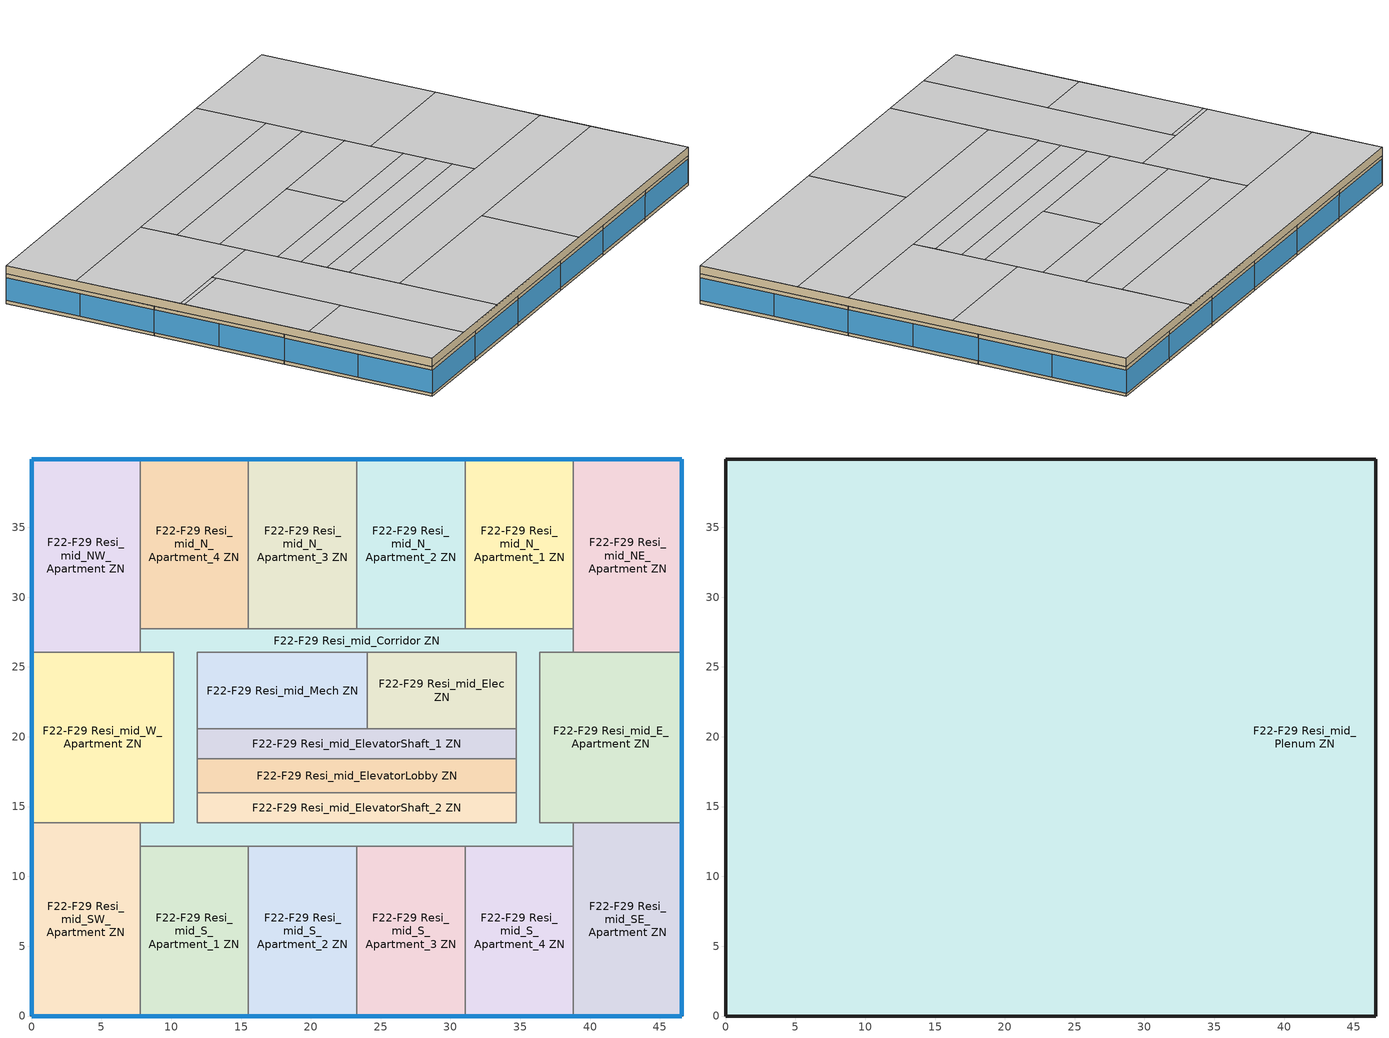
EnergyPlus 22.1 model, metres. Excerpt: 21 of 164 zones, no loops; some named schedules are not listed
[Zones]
F22-F29 Resi_mid_Corridor ZN
 floor adiabatic (Adiabatic floor construction): 38.81,13.85 38.81,12.18 11.86,12.18 11.86,13.85 z88.62; 36.39,26.05 36.39,19.95 34.72,19.95 34.72,26.05 z88.62; 11.86,19.95 11.86,13.85 10.18,13.85 10.18,19.95 z88.62; 11.86,26.05 11.86,19.95 10.18,19.95 10.18,26.05 z88.62; 38.81,27.72 38.81,26.05 7.76,26.05 7.76,27.72 z88.62; 36.39,19.95 36.39,13.85 34.72,13.85 34.72,19.95 z88.62; 11.86,13.85 11.86,12.18 7.76,12.18 7.76,13.85 z88.62
 wall to F22-F29 Resi_mid_W_Apartment ZN (Typical Interior Wall): 7.76,26.05 10.18,26.05 10.18,13.85 7.76,13.85 z88.62:91.36
 wall to F22-F29 Resi_mid_SW_Apartment ZN (Typical Interior Wall): 7.76,13.85 7.76,12.18 z88.62:91.36
 wall to F22-F29 Resi_mid_S_Apartment_1 ZN (Typical Interior Wall): 7.76,12.18 15.52,12.18 z88.62:91.36
 wall to F22-F29 Resi_mid_S_Apartment_2 ZN (Typical Interior Wall): 15.52,12.18 23.29,12.18 z88.62:91.36
 wall to F22-F29 Resi_mid_S_Apartment_3 ZN (Typical Interior Wall): 23.29,12.18 31.05,12.18 z88.62:91.36
 wall to F22-F29 Resi_mid_S_Apartment_4 ZN (Typical Interior Wall): 31.05,12.18 38.81,12.18 z88.62:91.36
 wall to F22-F29 Resi_mid_SE_Apartment ZN (Typical Interior Wall): 38.81,12.18 38.81,13.85 z88.62:91.36
 wall to F22-F29 Resi_mid_E_Apartment ZN (Typical Interior Wall): 38.81,13.85 36.39,13.85 36.39,26.05 38.81,26.05 z88.62:91.36
 wall to F22-F29 Resi_mid_ElevatorShaft_1 ZN (Typical Interior Wall): 34.72,20.56 34.72,18.43 / 11.86,18.43 11.86,20.56 z88.62:91.36
 wall to F22-F29 Resi_mid_ElevatorLobby ZN (Typical Interior Wall): 34.72,18.43 34.72,15.99 / 11.86,15.99 11.86,18.43 z88.62:91.36
 wall to F22-F29 Resi_mid_ElevatorShaft_2 ZN (Typical Interior Wall): 34.72,15.99 34.72,13.85 11.86,13.85 11.86,15.99 z88.62:91.36
 wall to F22-F29 Resi_mid_Mech ZN (Typical Interior Wall): 11.86,20.56 11.86,26.05 24.05,26.05 z88.62:91.36
 wall to F22-F29 Resi_mid_Elec ZN (Typical Interior Wall): 24.05,26.05 34.72,26.05 34.72,20.56 z88.62:91.36
 wall to F22-F29 Resi_mid_NE_Apartment ZN (Typical Interior Wall): 38.81,26.05 38.81,27.72 z88.62:91.36
 wall to F22-F29 Resi_mid_N_Apartment_1 ZN (Typical Interior Wall): 38.81,27.72 31.05,27.72 z88.62:91.36
 wall to F22-F29 Resi_mid_N_Apartment_2 ZN (Typical Interior Wall): 31.05,27.72 23.29,27.72 z88.62:91.36
 wall to F22-F29 Resi_mid_N_Apartment_3 ZN (Typical Interior Wall): 23.29,27.72 15.52,27.72 z88.62:91.36
 wall to F22-F29 Resi_mid_N_Apartment_4 ZN (Typical Interior Wall): 15.52,27.72 7.76,27.72 z88.62:91.36
 wall to F22-F29 Resi_mid_NW_Apartment ZN (Typical Interior Wall): 7.76,27.72 7.76,26.05 z88.62:91.36
F22-F29 Resi_mid_Elec ZN
 floor adiabatic (Adiabatic floor construction): 34.72,26.05 34.72,20.56 24.05,20.56 24.05,26.05 z88.62
 wall to F22-F29 Resi_mid_Mech ZN (Typical Interior Wall): 24.05,26.05 24.05,20.56 z88.62:91.36
 wall to F22-F29 Resi_mid_ElevatorShaft_1 ZN (Typical Interior Wall): 24.05,20.56 34.72,20.56 z88.62:91.36
F22-F29 Resi_mid_ElevatorLobby ZN
 floor adiabatic (Adiabatic floor construction): 34.72,18.43 34.72,15.99 11.86,15.99 11.86,18.43 z88.62
 wall to F22-F29 Resi_mid_ElevatorShaft_1 ZN (Typical Interior Wall): 34.72,18.43 11.86,18.43 z88.62:91.36
 wall to F22-F29 Resi_mid_ElevatorShaft_2 ZN (Typical Interior Wall): 11.86,15.99 34.72,15.99 z88.62:91.36
F22-F29 Resi_mid_ElevatorShaft_1 ZN
 floor adiabatic (Adiabatic floor construction): 34.72,20.56 34.72,18.43 11.86,18.43 11.86,20.56 z88.62
 wall to F22-F29 Resi_mid_Mech ZN (Typical Interior Wall): 24.05,20.56 11.86,20.56 z88.62:91.36
F22-F29 Resi_mid_ElevatorShaft_2 ZN
 floor adiabatic (Adiabatic floor construction): 34.72,15.99 34.72,13.85 11.86,13.85 11.86,15.99 z88.62
F22-F29 Resi_mid_E_Apartment ZN
 floor adiabatic (Adiabatic floor construction): 46.57,26.05 46.57,13.85 36.39,13.85 36.39,26.05 z88.62
 wall outside (Typical Insulated Steel Framed Exterior Wall R-20.41): 46.57,13.85 46.57,26.05 z88.62:91.36
 wall to F22-F29 Resi_mid_NE_Apartment ZN (Typical Interior Wall): 46.57,26.05 38.81,26.05 z88.62:91.36
 wall to F22-F29 Resi_mid_SE_Apartment ZN (Typical Interior Wall): 38.81,13.85 46.57,13.85 z88.62:91.36
 window (Resi_mid_E_Apartment_Wall_2_0_0_0_0_1_Win 1 Wind Cons U-0.34 SHGC 0.33): 46.57,19.95 46.57,26.03 z88.92:91.03
 window (Resi_mid_E_Apartment_Wall_2_0_0_1_0_0_Win 1 Wind Cons U-0.34 SHGC 0.33): 46.57,13.87 46.57,19.95 z88.92:91.03
F22-F29 Resi_mid_Mech ZN
 floor adiabatic (Adiabatic floor construction): 24.05,26.05 24.05,20.56 11.86,20.56 11.86,26.05 z88.62
F22-F29 Resi_mid_NE_Apartment ZN
 floor adiabatic (Adiabatic floor construction): 46.57,39.9 46.57,26.05 38.81,26.05 38.81,39.9 z88.62
 wall outside (Typical Insulated Steel Framed Exterior Wall R-20.41): 46.57,26.05 46.57,39.9 38.81,39.9 z88.62:91.36
 wall to F22-F29 Resi_mid_N_Apartment_1 ZN (Typical Interior Wall): 38.81,39.9 38.81,27.72 z88.62:91.36
 window (Resi_mid_NE_Apartment_Wall_2_0_0_0_0_1_Win 1 Wind Cons U-0.34 SHGC 0.33): 46.57,32.97 46.57,39.88 z88.92:91.03
 window (Resi_mid_NE_Apartment_Wall_2_0_0_1_0_0_Win 1 Wind Cons U-0.34 SHGC 0.33): 46.57,26.06 46.57,32.97 z88.92:91.03
 window (U 0.34 SHGC 0.38 Simple Glazing): 46.56,39.9 38.83,39.9 z88.92:91.03
F22-F29 Resi_mid_NW_Apartment ZN
 floor adiabatic (Adiabatic floor construction): 7.76,39.9 7.76,26.05 0,26.05 0,39.9 z88.62
 wall outside (Typical Insulated Steel Framed Exterior Wall R-20.41): 7.76,39.9 0,39.9 0,26.05 z88.62:91.36
 wall to F22-F29 Resi_mid_N_Apartment_4 ZN (Typical Interior Wall): 7.76,27.72 7.76,39.9 z88.62:91.36
 wall to F22-F29 Resi_mid_W_Apartment ZN (Typical Interior Wall): 0,26.05 7.76,26.05 z88.62:91.36
 window (U 0.34 SHGC 0.38 Simple Glazing): 7.75,39.9 0.01,39.9 z88.92:91.03
 window (Resi_mid_NW_Apartment_Wall_4_0_0_0_0_1_Win 1 Wind Cons U-0.34 SHGC 0.33): 0,32.97 0,26.06 z88.92:91.03
 window (Resi_mid_NW_Apartment_Wall_4_0_0_1_0_0_Win 1 Wind Cons U-0.34 SHGC 0.33): 0,39.88 0,32.97 z88.92:91.03
F22-F29 Resi_mid_N_Apartment_1 ZN
 floor adiabatic (Adiabatic floor construction): 38.81,39.9 38.81,27.72 31.05,27.72 31.05,39.9 z88.62
 wall outside (Typical Insulated Steel Framed Exterior Wall R-20.41): 38.81,39.9 31.05,39.9 z88.62:91.36
 wall to F22-F29 Resi_mid_N_Apartment_2 ZN (Typical Interior Wall): 31.05,39.9 31.05,27.72 z88.62:91.36
 window (U 0.34 SHGC 0.38 Simple Glazing): 38.8,39.9 31.06,39.9 z88.92:91.03
F22-F29 Resi_mid_N_Apartment_2 ZN
 floor adiabatic (Adiabatic floor construction): 31.05,39.9 31.05,27.72 23.29,27.72 23.29,39.9 z88.62
 wall outside (Typical Insulated Steel Framed Exterior Wall R-20.41): 31.05,39.9 23.29,39.9 z88.62:91.36
 wall to F22-F29 Resi_mid_N_Apartment_3 ZN (Typical Interior Wall): 23.29,39.9 23.29,27.72 z88.62:91.36
 window (U 0.34 SHGC 0.38 Simple Glazing): 31.03,39.9 23.3,39.9 z88.92:91.03
F22-F29 Resi_mid_N_Apartment_3 ZN
 floor adiabatic (Adiabatic floor construction): 23.29,39.9 23.29,27.72 15.52,27.72 15.52,39.9 z88.62
 wall outside (Typical Insulated Steel Framed Exterior Wall R-20.41): 23.29,39.9 15.52,39.9 z88.62:91.36
 wall to F22-F29 Resi_mid_N_Apartment_4 ZN (Typical Interior Wall): 15.52,39.9 15.52,27.72 z88.62:91.36
 window (U 0.34 SHGC 0.38 Simple Glazing): 23.27,39.9 15.54,39.9 z88.92:91.03
F22-F29 Resi_mid_N_Apartment_4 ZN
 floor adiabatic (Adiabatic floor construction): 15.52,39.9 15.52,27.72 7.76,27.72 7.76,39.9 z88.62
 wall outside (Typical Insulated Steel Framed Exterior Wall R-20.41): 15.52,39.9 7.76,39.9 z88.62:91.36
 window (U 0.34 SHGC 0.38 Simple Glazing): 15.51,39.9 7.78,39.9 z88.92:91.03
F22-F29 Resi_mid_SE_Apartment ZN
 floor adiabatic (Adiabatic floor construction): 46.57,13.85 46.57,0 38.81,0 38.81,13.85 z88.62
 wall outside (Typical Insulated Steel Framed Exterior Wall R-20.41): 38.81,0 46.57,0 46.57,13.85 z88.62:91.36
 wall to F22-F29 Resi_mid_S_Apartment_4 ZN (Typical Interior Wall): 38.81,12.18 38.81,0 z88.62:91.36
 window (Resi_mid_SE_Apartment_Wall_2_0_0_0_0_1_Win 1 Wind Cons U-0.34 SHGC 0.33): 46.57,6.93 46.57,13.84 z88.92:91.03
 window (Resi_mid_SE_Apartment_Wall_2_0_0_1_0_0_Win 1 Wind Cons U-0.34 SHGC 0.33): 46.57,0.02 46.57,6.92 z88.92:91.03
 window (U 0.34 SHGC 0.38 Simple Glazing): 38.83,0 46.56,0 z88.92:91.03
F22-F29 Resi_mid_SW_Apartment ZN
 floor adiabatic (Adiabatic floor construction): 7.76,13.85 7.76,0 0,0 0,13.85 z88.62
 wall outside (Typical Insulated Steel Framed Exterior Wall R-20.41): 0,13.85 0,0 7.76,0 z88.62:91.36
 wall to F22-F29 Resi_mid_S_Apartment_1 ZN (Typical Interior Wall): 7.76,0 7.76,12.18 z88.62:91.36
 wall to F22-F29 Resi_mid_W_Apartment ZN (Typical Interior Wall): 7.76,13.85 0,13.85 z88.62:91.36
 window (Resi_mid_SW_Apartment_Wall_5_0_0_0_0_1_Win 1 Wind Cons U-0.34 SHGC 0.33): 0,6.92 0,0.02 z88.92:91.03
 window (Resi_mid_SW_Apartment_Wall_5_0_0_1_0_0_Win 1 Wind Cons U-0.34 SHGC 0.33): 0,13.84 0,6.93 z88.92:91.03
 window (U 0.34 SHGC 0.38 Simple Glazing): 0.01,0 7.75,0 z88.92:91.03
F22-F29 Resi_mid_S_Apartment_1 ZN
 floor adiabatic (Adiabatic floor construction): 15.52,12.18 15.52,0 7.76,0 7.76,12.18 z88.62
 wall outside (Typical Insulated Steel Framed Exterior Wall R-20.41): 7.76,0 15.52,0 z88.62:91.36
 wall to F22-F29 Resi_mid_S_Apartment_2 ZN (Typical Interior Wall): 15.52,0 15.52,12.18 z88.62:91.36
 window (U 0.34 SHGC 0.38 Simple Glazing): 7.78,0 15.51,0 z88.92:91.03
F22-F29 Resi_mid_S_Apartment_2 ZN
 floor adiabatic (Adiabatic floor construction): 23.29,12.18 23.29,0 15.52,0 15.52,12.18 z88.62
 wall outside (Typical Insulated Steel Framed Exterior Wall R-20.41): 15.52,0 23.29,0 z88.62:91.36
 wall to F22-F29 Resi_mid_S_Apartment_3 ZN (Typical Interior Wall): 23.29,0 23.29,12.18 z88.62:91.36
 window (U 0.34 SHGC 0.38 Simple Glazing): 15.54,0 23.27,0 z88.92:91.03
F22-F29 Resi_mid_S_Apartment_3 ZN
 floor adiabatic (Adiabatic floor construction): 31.05,12.18 31.05,0 23.29,0 23.29,12.18 z88.62
 wall outside (Typical Insulated Steel Framed Exterior Wall R-20.41): 23.29,0 31.05,0 z88.62:91.36
 wall to F22-F29 Resi_mid_S_Apartment_4 ZN (Typical Interior Wall): 31.05,0 31.05,12.18 z88.62:91.36
 window (U 0.34 SHGC 0.38 Simple Glazing): 23.3,0 31.03,0 z88.92:91.03
F22-F29 Resi_mid_S_Apartment_4 ZN
 floor adiabatic (Adiabatic floor construction): 38.81,12.18 38.81,0 31.05,0 31.05,12.18 z88.62
 wall outside (Typical Insulated Steel Framed Exterior Wall R-20.41): 31.05,0 38.81,0 z88.62:91.36
 window (U 0.34 SHGC 0.38 Simple Glazing): 31.06,0 38.8,0 z88.92:91.03
F22-F29 Resi_mid_W_Apartment ZN
 floor adiabatic (Adiabatic floor construction): 10.18,26.05 10.18,13.85 0,13.85 0,26.05 z88.62
 wall outside (Typical Insulated Steel Framed Exterior Wall R-20.41): 0,26.05 0,13.85 z88.62:91.36
 window (Resi_mid_W_Apartment_Wall_5_0_0_0_0_1_Win 1 Wind Cons U-0.34 SHGC 0.33): 0,19.95 0,13.87 z88.92:91.03
 window (Resi_mid_W_Apartment_Wall_5_0_0_1_0_0_Win 1 Wind Cons U-0.34 SHGC 0.33): 0,26.03 0,19.95 z88.92:91.03
F22-F29 Resi_mid_Plenum ZN
 floor to F22-F29 Resi_mid_Corridor ZN (Typical Interior Floor): 36.39,19.95 36.39,13.85 34.72,13.85 34.72,19.95 z91.36; 38.81,13.85 38.81,12.18 11.86,12.18 11.86,13.85 z91.36; 11.86,26.05 11.86,19.95 10.18,19.95 10.18,26.05 z91.36; 36.39,26.05 36.39,19.95 34.72,19.95 34.72,26.05 z91.36; 38.81,27.72 38.81,26.05 7.76,26.05 7.76,27.72 z91.36; 11.86,19.95 11.86,13.85 10.18,13.85 10.18,19.95 z91.36; 11.86,13.85 11.86,12.18 7.76,12.18 7.76,13.85 z91.36
 floor to F22-F29 Resi_mid_S_Apartment_3 ZN (Typical Interior Floor): 31.05,12.18 31.05,0 23.29,0 23.29,12.18 z91.36
 floor to F22-F29 Resi_mid_ElevatorLobby ZN (Typical Interior Floor): 34.72,18.43 34.72,15.99 11.86,15.99 11.86,18.43 z91.36
 floor to F22-F29 Resi_mid_S_Apartment_4 ZN (Typical Interior Floor): 38.81,12.18 38.81,0 31.05,0 31.05,12.18 z91.36
 floor to F22-F29 Resi_mid_N_Apartment_1 ZN (Typical Interior Floor): 38.81,39.9 38.81,27.72 31.05,27.72 31.05,39.9 z91.36
 floor to F22-F29 Resi_mid_W_Apartment ZN (Typical Interior Floor): 10.18,26.05 10.18,13.85 0,13.85 0,26.05 z91.36
 floor to F22-F29 Resi_mid_Mech ZN (Typical Interior Floor): 24.05,26.05 24.05,20.56 11.86,20.56 11.86,26.05 z91.36
 floor to F22-F29 Resi_mid_N_Apartment_3 ZN (Typical Interior Floor): 23.29,39.9 23.29,27.72 15.52,27.72 15.52,39.9 z91.36
 floor to F22-F29 Resi_mid_SE_Apartment ZN (Typical Interior Floor): 46.57,13.85 46.57,0 38.81,0 38.81,13.85 z91.36
 floor to F22-F29 Resi_mid_N_Apartment_2 ZN (Typical Interior Floor): 31.05,39.9 31.05,27.72 23.29,27.72 23.29,39.9 z91.36
 floor to F22-F29 Resi_mid_ElevatorShaft_2 ZN (Typical Interior Floor): 34.72,15.99 34.72,13.85 11.86,13.85 11.86,15.99 z91.36
 floor to F22-F29 Resi_mid_Elec ZN (Typical Interior Floor): 34.72,26.05 34.72,20.56 24.05,20.56 24.05,26.05 z91.36
 floor to F22-F29 Resi_mid_S_Apartment_1 ZN (Typical Interior Floor): 15.52,12.18 15.52,0 7.76,0 7.76,12.18 z91.36
 floor to F22-F29 Resi_mid_SW_Apartment ZN (Typical Interior Floor): 7.76,13.85 7.76,0 0,0 0,13.85 z91.36
 floor to F22-F29 Resi_mid_E_Apartment ZN (Typical Interior Floor): 46.57,26.05 46.57,13.85 36.39,13.85 36.39,26.05 z91.36
 floor to F22-F29 Resi_mid_NE_Apartment ZN (Typical Interior Floor): 46.57,39.9 46.57,26.05 38.81,26.05 38.81,39.9 z91.36
 floor to F22-F29 Resi_mid_NW_Apartment ZN (Typical Interior Floor): 7.76,39.9 7.76,26.05 0,26.05 0,39.9 z91.36
 floor to F22-F29 Resi_mid_N_Apartment_4 ZN (Typical Interior Floor): 15.52,39.9 15.52,27.72 7.76,27.72 7.76,39.9 z91.36
 floor to F22-F29 Resi_mid_ElevatorShaft_1 ZN (Typical Interior Floor): 34.72,20.56 34.72,18.43 11.86,18.43 11.86,20.56 z91.36
 floor to F22-F29 Resi_mid_S_Apartment_2 ZN (Typical Interior Floor): 23.29,12.18 23.29,0 15.52,0 15.52,12.18 z91.36
 wall outside (Typical Insulated Steel Framed Exterior Wall R-20.41): 46.57,0 46.57,39.9 0,39.9 0,0 46.57,0 z91.36:92.13
 ceiling adiabatic (Adiabatic floor construction): 34.72,30.01 34.72,33.36 11.86,33.36 11.86,30.01 z92.13; 5.79,11.58 5.79,23.16 0,23.16 0,11.58 z92.13; 46.57,13.85 46.57,23.61 34.72,23.61 34.72,13.85 z92.13; 34.72,33.36 34.72,39.9 0,39.9 0,33.36 z92.13; 26.76,0 26.76,9.14 11.86,9.14 11.86,0 z92.13; 11.86,23.61 11.86,33.36 0,33.36 0,23.61 z92.13; 46.57,9.14 46.57,13.85 11.86,13.85 11.86,9.14 z92.13; 46.57,23.61 46.57,39.9 34.72,39.9 34.72,23.61 z92.13; 11.86,0 11.86,23.61 5.79,23.61 5.79,0 z92.13; 5.79,23.16 5.79,23.61 0,23.61 0,23.16 z92.13; 34.72,26.05 34.72,30.01 11.86,30.01 11.86,26.05 z92.13; 34.72,20.56 34.72,26.05 24.05,26.05 24.05,20.56 z92.13; 34.72,18.43 34.72,20.56 11.86,20.56 11.86,18.43 z92.13; 34.72,15.99 34.72,18.43 11.86,18.43 11.86,15.99 z92.13; 34.72,13.85 34.72,15.99 11.86,15.99 11.86,13.85 z92.13; 24.05,20.56 24.05,26.05 11.86,26.05 11.86,20.56 z92.13; 46.57,0 46.57,9.14 26.76,9.14 26.76,0 z92.13; 5.79,0 5.79,11.58 0,11.58 0,0 z92.13
[Building]
-TallBuilding-ASHRAE 169-2013-6A created: 2026-04-17 11:54:28 -0400: North Axis {deg}=0; Terrain=Suburbs; Loads Convergence Tolerance Value {W}=0.04; Temperature Convergence Tolerance Value {deltaC}=0.4; Solar Distribution=FullExterior; Maximum Number of Warmup Days=100; Minimum Number of Warmup Days=10
[Site:Location]
Rochester International Arpt_MN_USA: Latitude {deg}=43.9; Longitude {deg}=-92.5; Time Zone {hr}=-6; Elevation {m}=398
[Site:GroundTemperature:Deep]
5.5, 1.7, -0.6, -1.3, 0.1, 3.2, 7.1, 10.9, 13.4, 14, 12.6, 9.5
[Site:GroundTemperature:FCfactorMethod]
January Ground Temperature {C}=7.4; February Ground Temperature {C}=-0; March Ground Temperature {C}=-7.6; April Ground Temperature {C}=-12.6; May Ground Temperature {C}=-7.7; June Ground Temperature {C}=0.3; July Ground Temperature {C}=7; August Ground Temperature {C}=14.2; September Ground Temperature {C}=19.2; October Ground Temperature {C}=20.9; November Ground Temperature {C}=20; December Ground Temperature {C}=15.4
[Site:GroundTemperature:Shallow]
-2.2, -7.4, -8.8, -7.6, -0.6, 7.3, 14.6, 20, 21.5, 19, 13, 5.4
[Site:WaterMainsTemperature]
Calculation Method=Correlation; Annual Average Outdoor Air Temperature {C}=6.375; Maximum Difference In Monthly Average Outdoor Air Temperatures {deltaC}=33.5
[SizingPeriod:DesignDay] Day of Month=21; Dry-Bulb Temperature Range Modifier Type=DefaultMultipliers; Humidity Condition Type=Wetbulb; Barometric Pressure {Pa}=96634; Rain Indicator=No; Snow Indicator=No; Daylight Saving Time Indicator=No; Begin Environment Reset Mode=FullResetAtBeginEnvironment
Name | Month | Day Type | Maximum Dry-Bulb Temperature {C} | Daily Dry-Bulb Temperature Range {deltaC} | Wetbulb or DewPoint at Maximum Dry-Bulb {C} | Wind Speed {m/s} | Wind Direction {deg} | Solar Model Indicator | ASHRAE Clear Sky Optical Depth for Beam Irradiance (taub) | ASHRAE Clear Sky Optical Depth for Diffuse Irradiance (taud) | Sky Clearness
Rochester International Arpt Ann Clg .4% Condns DB=>MWB | 7 | SummerDesignDay | 31.2 | 10.6 | 23.1 | 6.7 | 200 | ASHRAETau | 0.404 | 2.226
Rochester International Arpt Ann Clg .4% Condns WB=>MDB | 7 | SummerDesignDay | 29.2 | 10.6 | 24.9 | 6.7 | 200 | ASHRAETau | 0.404 | 2.226
Rochester International Arpt Ann Htg 99.6% Condns DB | 1 | WinterDesignDay | -26.2 | 0 | -26.2 | 5.7 | 310 | ASHRAEClearSky |  |  | 0
[Material] Thermal Absorptance=0.9; Solar Absorptance=0.7
Name | Roughness | Thickness {m} | Conductivity {W/m-K} | Density {kg/m3} | Specific Heat {J/kg-K} | Visible Absorptance
100mm Normalweight concrete floor | MediumSmooth | 0.1016 | 2.31 | 2322 | 832 | 0.7
25mm Stucco | Smooth | 0.0254 | 0.72 | 1856 | 840 | 0.7
5/8 in. Gypsum Board | MediumSmooth | 0.0159 | 0.16 | 800 | 1090 | 0.7
G01 13mm gypsum board | Smooth | 0.0127 | 0.16 | 800 | 1090 | 0.5
Std Wood 6inch | MediumSmooth | 0.15 | 0.12 | 540 | 1210 | 0.7
[Material:NoMass] Thermal Absorptance=0.9; Solar Absorptance=0.7
Name | Roughness | Thermal Resistance {m2-K/W} | Visible Absorptance
CP02 CARPET PAD | VeryRough | 0.21648 | 0.8
Nonres_Floor_Insulation | MediumSmooth | 2.88292 | 0.7
Typical Insulation R-18.23 | Smooth | 3.21036 | 0.7
[WindowMaterial:SimpleGlazingSystem] U-Factor {W/m2-K}=1.93061; Visible Transmittance=0.81
Name | Solar Heat Gain Coefficient
Resi_mid_E_Apartment_Wall_2_0_0_0_0_1_Win 1 Wind SG Mat U-0.34 SHGC 0.33; Resi_mid_E_Apartment_Wall_2_0_0_1_0_0_Win 1 Wind SG Mat U-0.34 SHGC 0.33; Resi_mid_NE_Apartment_Wall_2_0_0_0_0_1_Win 1 Wind SG Mat U-0.34 SHGC 0.33; Resi_mid_NE_Apartment_Wall_2_0_0_1_0_0_Win 1 Wind SG Mat U-0.34 SHGC 0.33; Resi_mid_NW_Apartment_Wall_4_0_0_0_0_1_Win 1 Wind SG Mat U-0.34 SHGC 0.33; Resi_mid_NW_Apartment_Wall_4_0_0_1_0_0_Win 1 Wind SG Mat U-0.34 SHGC 0.33; Resi_mid_SE_Apartment_Wall_2_0_0_0_0_1_Win 1 Wind SG Mat U-0.34 SHGC 0.33; Resi_mid_SE_Apartment_Wall_2_0_0_1_0_0_Win 1 Wind SG Mat U-0.34 SHGC 0.33; Resi_mid_SW_Apartment_Wall_5_0_0_0_0_1_Win 1 Wind SG Mat U-0.34 SHGC 0.33; Resi_mid_SW_Apartment_Wall_5_0_0_1_0_0_Win 1 Wind SG Mat U-0.34 SHGC 0.33; Resi_mid_W_Apartment_Wall_5_0_0_0_0_1_Win 1 Wind SG Mat U-0.34 SHGC 0.33; Resi_mid_W_Apartment_Wall_5_0_0_1_0_0_Win 1 Wind SG Mat U-0.34 SHGC 0.33 | 0.33
U 0.34 SHGC 0.38 Simple Glazing | 0.38
[Construction]
Adiabatic floor construction: CP02 CARPET PAD, 100mm Normalweight concrete floor, Nonres_Floor_Insulation
InteriorFurnishings: Std Wood 6inch
Resi_mid_E_Apartment_Wall_2_0_0_0_0_1_Win 1 Wind Cons U-0.34 SHGC 0.33: Resi_mid_E_Apartment_Wall_2_0_0_0_0_1_Win 1 Wind SG Mat U-0.34 SHGC 0.33
Resi_mid_E_Apartment_Wall_2_0_0_1_0_0_Win 1 Wind Cons U-0.34 SHGC 0.33: Resi_mid_E_Apartment_Wall_2_0_0_1_0_0_Win 1 Wind SG Mat U-0.34 SHGC 0.33
Resi_mid_NE_Apartment_Wall_2_0_0_0_0_1_Win 1 Wind Cons U-0.34 SHGC 0.33: Resi_mid_NE_Apartment_Wall_2_0_0_0_0_1_Win 1 Wind SG Mat U-0.34 SHGC 0.33
Resi_mid_NE_Apartment_Wall_2_0_0_1_0_0_Win 1 Wind Cons U-0.34 SHGC 0.33: Resi_mid_NE_Apartment_Wall_2_0_0_1_0_0_Win 1 Wind SG Mat U-0.34 SHGC 0.33
Resi_mid_NW_Apartment_Wall_4_0_0_0_0_1_Win 1 Wind Cons U-0.34 SHGC 0.33: Resi_mid_NW_Apartment_Wall_4_0_0_0_0_1_Win 1 Wind SG Mat U-0.34 SHGC 0.33
Resi_mid_NW_Apartment_Wall_4_0_0_1_0_0_Win 1 Wind Cons U-0.34 SHGC 0.33: Resi_mid_NW_Apartment_Wall_4_0_0_1_0_0_Win 1 Wind SG Mat U-0.34 SHGC 0.33
Resi_mid_SE_Apartment_Wall_2_0_0_0_0_1_Win 1 Wind Cons U-0.34 SHGC 0.33: Resi_mid_SE_Apartment_Wall_2_0_0_0_0_1_Win 1 Wind SG Mat U-0.34 SHGC 0.33
Resi_mid_SE_Apartment_Wall_2_0_0_1_0_0_Win 1 Wind Cons U-0.34 SHGC 0.33: Resi_mid_SE_Apartment_Wall_2_0_0_1_0_0_Win 1 Wind SG Mat U-0.34 SHGC 0.33
Resi_mid_SW_Apartment_Wall_5_0_0_0_0_1_Win 1 Wind Cons U-0.34 SHGC 0.33: Resi_mid_SW_Apartment_Wall_5_0_0_0_0_1_Win 1 Wind SG Mat U-0.34 SHGC 0.33
Resi_mid_SW_Apartment_Wall_5_0_0_1_0_0_Win 1 Wind Cons U-0.34 SHGC 0.33: Resi_mid_SW_Apartment_Wall_5_0_0_1_0_0_Win 1 Wind SG Mat U-0.34 SHGC 0.33
Resi_mid_W_Apartment_Wall_5_0_0_0_0_1_Win 1 Wind Cons U-0.34 SHGC 0.33: Resi_mid_W_Apartment_Wall_5_0_0_0_0_1_Win 1 Wind SG Mat U-0.34 SHGC 0.33
Resi_mid_W_Apartment_Wall_5_0_0_1_0_0_Win 1 Wind Cons U-0.34 SHGC 0.33: Resi_mid_W_Apartment_Wall_5_0_0_1_0_0_Win 1 Wind SG Mat U-0.34 SHGC 0.33
Typical Insulated Steel Framed Exterior Wall R-20.41: 25mm Stucco, 5/8 in. Gypsum Board, Typical Insulation R-18.23, 5/8 in. Gypsum Board
Typical Interior Floor: 100mm Normalweight concrete floor, CP02 CARPET PAD
Typical Interior Wall: G01 13mm gypsum board, G01 13mm gypsum board
U 0.34 SHGC 0.38 Simple Glazing: U 0.34 SHGC 0.38 Simple Glazing
[Zone] Multiplier=8
Name | Part of Total Floor Area
F22-F29 Resi_mid_Corridor ZN; F22-F29 Resi_mid_Elec ZN; F22-F29 Resi_mid_ElevatorLobby ZN; F22-F29 Resi_mid_ElevatorShaft_1 ZN; F22-F29 Resi_mid_ElevatorShaft_2 ZN; F22-F29 Resi_mid_E_Apartment ZN; F22-F29 Resi_mid_Mech ZN; F22-F29 Resi_mid_NE_Apartment ZN; F22-F29 Resi_mid_NW_Apartment ZN; F22-F29 Resi_mid_N_Apartment_1 ZN; F22-F29 Resi_mid_N_Apartment_2 ZN; F22-F29 Resi_mid_N_Apartment_3 ZN; F22-F29 Resi_mid_N_Apartment_4 ZN; F22-F29 Resi_mid_SE_Apartment ZN; F22-F29 Resi_mid_SW_Apartment ZN; F22-F29 Resi_mid_S_Apartment_1 ZN; F22-F29 Resi_mid_S_Apartment_2 ZN; F22-F29 Resi_mid_S_Apartment_3 ZN; F22-F29 Resi_mid_S_Apartment_4 ZN; F22-F29 Resi_mid_W_Apartment ZN | Yes
F22-F29 Resi_mid_Plenum ZN | No
[Space]
Name | Zone | Space Type
F22-F29 Resi_mid_Corridor | F22-F29 Resi_mid_Corridor ZN | HighriseApartment Corridor
F22-F29 Resi_mid_Elec | F22-F29 Resi_mid_Elec ZN | Elec/MechRoom
F22-F29 Resi_mid_ElevatorLobby | F22-F29 Resi_mid_ElevatorLobby ZN | Elevator Lobby
F22-F29 Resi_mid_ElevatorShaft_1 | F22-F29 Resi_mid_ElevatorShaft_1 ZN | Elevator Shaft
F22-F29 Resi_mid_ElevatorShaft_2 | F22-F29 Resi_mid_ElevatorShaft_2 ZN | Elevator Shaft
F22-F29 Resi_mid_E_Apartment | F22-F29 Resi_mid_E_Apartment ZN | HighriseApartment Apartment
F22-F29 Resi_mid_Mech | F22-F29 Resi_mid_Mech ZN | Elec/MechRoom
F22-F29 Resi_mid_NE_Apartment | F22-F29 Resi_mid_NE_Apartment ZN | HighriseApartment Apartment
F22-F29 Resi_mid_NW_Apartment | F22-F29 Resi_mid_NW_Apartment ZN | HighriseApartment Apartment
F22-F29 Resi_mid_N_Apartment_1 | F22-F29 Resi_mid_N_Apartment_1 ZN | HighriseApartment Apartment
F22-F29 Resi_mid_N_Apartment_2 | F22-F29 Resi_mid_N_Apartment_2 ZN | HighriseApartment Apartment
F22-F29 Resi_mid_N_Apartment_3 | F22-F29 Resi_mid_N_Apartment_3 ZN | HighriseApartment Apartment
F22-F29 Resi_mid_N_Apartment_4 | F22-F29 Resi_mid_N_Apartment_4 ZN | HighriseApartment Apartment
F22-F29 Resi_mid_Plenum | F22-F29 Resi_mid_Plenum ZN
F22-F29 Resi_mid_SE_Apartment | F22-F29 Resi_mid_SE_Apartment ZN | HighriseApartment Apartment
F22-F29 Resi_mid_SW_Apartment | F22-F29 Resi_mid_SW_Apartment ZN | HighriseApartment Apartment
F22-F29 Resi_mid_S_Apartment_1 | F22-F29 Resi_mid_S_Apartment_1 ZN | HighriseApartment Apartment
F22-F29 Resi_mid_S_Apartment_2 | F22-F29 Resi_mid_S_Apartment_2 ZN | HighriseApartment Apartment
F22-F29 Resi_mid_S_Apartment_3 | F22-F29 Resi_mid_S_Apartment_3 ZN | HighriseApartment Apartment
F22-F29 Resi_mid_S_Apartment_4 | F22-F29 Resi_mid_S_Apartment_4 ZN | HighriseApartment Apartment
F22-F29 Resi_mid_W_Apartment | F22-F29 Resi_mid_W_Apartment ZN | HighriseApartment Apartment
[SpaceList]
Elec/MechRoom: F30 Hotel_bot_Mech, F1 Retail_F1_Elec, F38 Hotel_top_Mech, Basement_Mech, F3-F11 Office_Mech, F1 Retail_F1_Mech, F2 Retail_F2_Mech, F21 Resi_bot_Mech, Basement_Elec, F38 Hotel_top_Elec, F30 Hotel_bot_Elec, F2 Retail_F2_Elec, F12-F20 Office_Mech, F12-F20 Office_Elec, F22-F29 Resi_mid_Mech, F22-F29 Resi_mid_Elec, F21 Resi_bot_Elec, F31-F37 Hotel_mid_Elec, F31-F37 Hotel_mid_Mech, F3-F11 Office_Elec
Elevator Lobby: F30 Hotel_bot_ElevatorLobby, F3-F11 Office_ElevatorLobby, F2 Retail_F2_ElevatorLobby, F12-F20 Office_ElevatorLobby, F38 Hotel_top_ElevatorLobby, F1 Retail_F1_ElevatorLobby, Basement_ElevatorLobby, F22-F29 Resi_mid_ElevatorLobby, F21 Resi_bot_ElevatorLobby, F31-F37 Hotel_mid_ElevatorLobby
Elevator Shaft: F38 Hotel_top_ElevatorShaft_2, Basement_ElevatorShaft_1, F38 Hotel_top_ElevatorShaft_1, Basement_ElevatorShaft_2, F30 Hotel_bot_ElevatorShaft_1, F1 Retail_F1_ElevatorShaft_2, F2 Retail_F2_ElevatorShaft_2, F21 Resi_bot_ElevatorShaft_2, F12-F20 Office_ElevatorShaft_1, F1 Retail_F1_ElevatorShaft_1, F21 Resi_bot_ElevatorShaft_1, F31-F37 Hotel_mid_ElevatorShaft_1, F31-F37 Hotel_mid_ElevatorShaft_2, F3-F11 Office_ElevatorShaft_1, F22-F29 Resi_mid_ElevatorShaft_2, F30 Hotel_bot_ElevatorShaft_2, F12-F20 Office_ElevatorShaft_2, F2 Retail_F2_ElevatorShaft_1, F22-F29 Resi_mid_ElevatorShaft_1, F3-F11 Office_ElevatorShaft_2
HighriseApartment Corridor: F21 Resi_bot_Corridor, F22-F29 Resi_mid_Corridor
HighriseApartment Apartment: F21 Resi_bot_S_Apartment_4, F21 Resi_bot_E_Apartment, F21 Resi_bot_S_Apartment_3, F21 Resi_bot_SE_Apartment, F21 Resi_bot_S_Apartment_1, F21 Resi_bot_NE_Apartment, F21 Resi_bot_N_Apartment_1, F22-F29 Resi_mid_W_Apartment, F22-F29 Resi_mid_NE_Apartment, F21 Resi_bot_N_Apartment_2, F22-F29 Resi_mid_S_Apartment_3, F21 Resi_bot_NW_Apartment, F22-F29 Resi_mid_S_Apartment_2, F21 Resi_bot_N_Apartment_3, F22-F29 Resi_mid_NW_Apartment, F22-F29 Resi_mid_E_Apartment, F22-F29 Resi_mid_S_Apartment_1, F22-F29 Resi_mid_SE_Apartment, F22-F29 Resi_mid_S_Apartment_4, F22-F29 Resi_mid_N_Apartment_3, F22-F29 Resi_mid_N_Apartment_4, F21 Resi_bot_N_Apartment_4, F21 Resi_bot_SW_Apartment, F22-F29 Resi_mid_N_Apartment_1, F21 Resi_bot_S_Apartment_2, F22-F29 Resi_mid_N_Apartment_2, F22-F29 Resi_mid_SW_Apartment
[Lights] Design Level Calculation Method=Watts/Area; Fraction Visible=0.2; Fraction Replaceable=1
Name | Zone or ZoneList or Space or SpaceList | Schedule | Watts per Floor Area {W/m2} | Return Air Fraction | Fraction Radiant
Elec/MechRoom Lights | Elec/MechRoom | OfficeLarge BLDG_LIGHT_SCH_2013 | 4.62848 | 0.4 | 0.4
Elevator Lobby Lights | Elevator Lobby | OfficeLarge BLDG_LIGHT_SCH | 6.99654 | 0.4 | 0.4
HighriseApartment Corridor Lights | HighriseApartment Corridor | ApartmentHighRise LTG_COR_SCH_2013 | 4.4132 | 0 | 0.6
HighriseApartment Apartment Additional Lights | HighriseApartment Apartment | ApartmentHighRise LTG_APT_SCH | 2.90626 | 0 | 0.6
HighriseApartment Apartment Lights | HighriseApartment Apartment | ApartmentHighRise LTG_APT_SCH | 6.45835 | 0 | 0.6
[People] Number of People Calculation Method=People/Area; Fraction Radiant=0.3; Work Efficiency Schedule=Work Efficiency Schedule; Clothing Insulation Schedule=Clothing Schedule; Air Velocity Schedule=Air Velocity Schedule
Name | Zone or ZoneList or Space or SpaceList | Number of People Schedule | People per Floor Area {person/m2} | Activity Level Schedule
Elevator Lobby People | Elevator Lobby | OfficeLarge BLDG_OCC_SCH | 0.107639 | OfficeMedium ACTIVITY_SCH
HighriseApartment Apartment People | HighriseApartment Apartment | ApartmentHighRise OCC_APT_SCH | 0.0283091 | ApartmentMidRise Activity Schedule
[ElectricEquipment] Design Level Calculation Method=Watts/Area; Fraction Latent=0; Fraction Radiant=0.5; Fraction Lost=0
Name | Zone or ZoneList or Space or SpaceList | Schedule | Watts per Floor Area {W/m2}
Elec/MechRoom Elec Equip | Elec/MechRoom | OfficeLarge BLDG_EQUIP_SCH | 2.90626
Elevator Lobby Elec Equip | Elevator Lobby | OfficeLarge BLDG_EQUIP_SCH | 0.753474
HighriseApartment Apartment Elec Equip | HighriseApartment Apartment | ApartmentHighRise EQP_APT_SCH | 6.67
[InternalMass] Construction=InteriorFurnishings
Name | Zone or ZoneList | Space or SpaceList | Surface Area {m2}
F22-F29 Resi_mid_Corridor Mass | F22-F29 Resi_mid_Corridor ZN | F22-F29 Resi_mid_Corridor | 289.96
F22-F29 Resi_mid_Elec Mass | F22-F29 Resi_mid_Elec ZN | F22-F29 Resi_mid_Elec | 117.058
F22-F29 Resi_mid_ElevatorLobby Mass | F22-F29 Resi_mid_ElevatorLobby ZN | F22-F29 Resi_mid_ElevatorLobby | 111.484
F22-F29 Resi_mid_E_Apartment Mass | F22-F29 Resi_mid_E_Apartment ZN | F22-F29 Resi_mid_E_Apartment | 248.236
F22-F29 Resi_mid_Mech Mass | F22-F29 Resi_mid_Mech ZN | F22-F29 Resi_mid_Mech | 133.78
F22-F29 Resi_mid_NE_Apartment Mass | F22-F29 Resi_mid_NE_Apartment ZN | F22-F29 Resi_mid_NE_Apartment | 215.064
F22-F29 Resi_mid_NW_Apartment Mass | F22-F29 Resi_mid_NW_Apartment ZN | F22-F29 Resi_mid_NW_Apartment | 215.047
F22-F29 Resi_mid_N_Apartment_1 Mass | F22-F29 Resi_mid_N_Apartment_1 ZN | F22-F29 Resi_mid_N_Apartment_1 | 189.038
F22-F29 Resi_mid_N_Apartment_2 Mass | F22-F29 Resi_mid_N_Apartment_2 ZN | F22-F29 Resi_mid_N_Apartment_2 | 189.037
F22-F29 Resi_mid_N_Apartment_3 Mass | F22-F29 Resi_mid_N_Apartment_3 ZN | F22-F29 Resi_mid_N_Apartment_3 | 189.042
F22-F29 Resi_mid_N_Apartment_4 Mass | F22-F29 Resi_mid_N_Apartment_4 ZN | F22-F29 Resi_mid_N_Apartment_4 | 189.041
F22-F29 Resi_mid_Plenum Mass | F22-F29 Resi_mid_Plenum ZN | F22-F29 Resi_mid_Plenum | 3716.4
F22-F29 Resi_mid_SE_Apartment Mass | F22-F29 Resi_mid_SE_Apartment ZN | F22-F29 Resi_mid_SE_Apartment | 215.065
F22-F29 Resi_mid_SW_Apartment Mass | F22-F29 Resi_mid_SW_Apartment ZN | F22-F29 Resi_mid_SW_Apartment | 215.049
F22-F29 Resi_mid_S_Apartment_1 Mass | F22-F29 Resi_mid_S_Apartment_1 ZN | F22-F29 Resi_mid_S_Apartment_1 | 189.042
F22-F29 Resi_mid_S_Apartment_2 Mass | F22-F29 Resi_mid_S_Apartment_2 ZN | F22-F29 Resi_mid_S_Apartment_2 | 189.04
F22-F29 Resi_mid_S_Apartment_3 Mass | F22-F29 Resi_mid_S_Apartment_3 ZN | F22-F29 Resi_mid_S_Apartment_3 | 189.042
F22-F29 Resi_mid_S_Apartment_4 Mass | F22-F29 Resi_mid_S_Apartment_4 ZN | F22-F29 Resi_mid_S_Apartment_4 | 189.04
F22-F29 Resi_mid_W_Apartment Mass | F22-F29 Resi_mid_W_Apartment ZN | F22-F29 Resi_mid_W_Apartment | 248.236
[ZoneInfiltration:DesignFlowRate] Design Flow Rate Calculation Method=Flow/ExteriorArea; Flow Rate per Exterior Surface Area {m3/s-m2}=0.000633785; Constant Term Coefficient=0.3357; Temperature Term Coefficient=0.0037; Velocity Term Coefficient=0; Velocity Squared Term Coefficient=0.0173
Name | Zone or ZoneList or Space or SpaceList | Schedule
F22-F29 Resi_mid_E_Apartment HVAC Off Infiltration | F22-F29 Resi_mid_E_Apartment ZN | Infiltration HVAC Off Schedule
F22-F29 Resi_mid_E_Apartment HVAC On Infiltration | F22-F29 Resi_mid_E_Apartment ZN | Infiltration HVAC On Schedule
F22-F29 Resi_mid_NE_Apartment HVAC Off Infiltration | F22-F29 Resi_mid_NE_Apartment ZN | Infiltration HVAC Off Schedule
F22-F29 Resi_mid_NE_Apartment HVAC On Infiltration | F22-F29 Resi_mid_NE_Apartment ZN | Infiltration HVAC On Schedule
F22-F29 Resi_mid_NW_Apartment HVAC Off Infiltration | F22-F29 Resi_mid_NW_Apartment ZN | Infiltration HVAC Off Schedule
F22-F29 Resi_mid_NW_Apartment HVAC On Infiltration | F22-F29 Resi_mid_NW_Apartment ZN | Infiltration HVAC On Schedule
F22-F29 Resi_mid_N_Apartment_1 HVAC Off Infiltration | F22-F29 Resi_mid_N_Apartment_1 ZN | Infiltration HVAC Off Schedule
F22-F29 Resi_mid_N_Apartment_1 HVAC On Infiltration | F22-F29 Resi_mid_N_Apartment_1 ZN | Infiltration HVAC On Schedule
F22-F29 Resi_mid_N_Apartment_2 HVAC Off Infiltration | F22-F29 Resi_mid_N_Apartment_2 ZN | Infiltration HVAC Off Schedule
F22-F29 Resi_mid_N_Apartment_2 HVAC On Infiltration | F22-F29 Resi_mid_N_Apartment_2 ZN | Infiltration HVAC On Schedule
F22-F29 Resi_mid_N_Apartment_3 HVAC Off Infiltration | F22-F29 Resi_mid_N_Apartment_3 ZN | Infiltration HVAC Off Schedule
F22-F29 Resi_mid_N_Apartment_3 HVAC On Infiltration | F22-F29 Resi_mid_N_Apartment_3 ZN | Infiltration HVAC On Schedule
F22-F29 Resi_mid_N_Apartment_4 HVAC Off Infiltration | F22-F29 Resi_mid_N_Apartment_4 ZN | Infiltration HVAC Off Schedule
F22-F29 Resi_mid_N_Apartment_4 HVAC On Infiltration | F22-F29 Resi_mid_N_Apartment_4 ZN | Infiltration HVAC On Schedule
F22-F29 Resi_mid_Plenum HVAC Off Infiltration | F22-F29 Resi_mid_Plenum ZN | Infiltration HVAC Off Schedule
F22-F29 Resi_mid_Plenum HVAC On Infiltration | F22-F29 Resi_mid_Plenum ZN | Infiltration HVAC On Schedule
F22-F29 Resi_mid_SE_Apartment HVAC Off Infiltration | F22-F29 Resi_mid_SE_Apartment ZN | Infiltration HVAC Off Schedule
F22-F29 Resi_mid_SE_Apartment HVAC On Infiltration | F22-F29 Resi_mid_SE_Apartment ZN | Infiltration HVAC On Schedule
F22-F29 Resi_mid_SW_Apartment HVAC Off Infiltration | F22-F29 Resi_mid_SW_Apartment ZN | Infiltration HVAC Off Schedule
F22-F29 Resi_mid_SW_Apartment HVAC On Infiltration | F22-F29 Resi_mid_SW_Apartment ZN | Infiltration HVAC On Schedule
F22-F29 Resi_mid_S_Apartment_1 HVAC Off Infiltration | F22-F29 Resi_mid_S_Apartment_1 ZN | Infiltration HVAC Off Schedule
F22-F29 Resi_mid_S_Apartment_1 HVAC On Infiltration | F22-F29 Resi_mid_S_Apartment_1 ZN | Infiltration HVAC On Schedule
F22-F29 Resi_mid_S_Apartment_2 HVAC Off Infiltration | F22-F29 Resi_mid_S_Apartment_2 ZN | Infiltration HVAC Off Schedule
F22-F29 Resi_mid_S_Apartment_2 HVAC On Infiltration | F22-F29 Resi_mid_S_Apartment_2 ZN | Infiltration HVAC On Schedule
F22-F29 Resi_mid_S_Apartment_3 HVAC Off Infiltration | F22-F29 Resi_mid_S_Apartment_3 ZN | Infiltration HVAC Off Schedule
F22-F29 Resi_mid_S_Apartment_3 HVAC On Infiltration | F22-F29 Resi_mid_S_Apartment_3 ZN | Infiltration HVAC On Schedule
F22-F29 Resi_mid_S_Apartment_4 HVAC Off Infiltration | F22-F29 Resi_mid_S_Apartment_4 ZN | Infiltration HVAC Off Schedule
F22-F29 Resi_mid_S_Apartment_4 HVAC On Infiltration | F22-F29 Resi_mid_S_Apartment_4 ZN | Infiltration HVAC On Schedule
F22-F29 Resi_mid_W_Apartment HVAC Off Infiltration | F22-F29 Resi_mid_W_Apartment ZN | Infiltration HVAC Off Schedule
F22-F29 Resi_mid_W_Apartment HVAC On Infiltration | F22-F29 Resi_mid_W_Apartment ZN | Infiltration HVAC On Schedule
[Exterior:Lights] Control Option=AstronomicalClock
Name | Schedule | Design Level {W}
NonDimming Exterior Lights Def | OfficeLarge Exterior_lighting_schedule_a | 12979.2
Occ Sensing Exterior Lights Def | OfficeLarge Exterior_lighting_schedule_b | 43305.1
[Schedule:Day:Interval]
HotelLarge HVACOperationSchd Default 1; HotelLarge HVACOperationSchd Summer Design Day 1: No, 24:00, 1
HotelLarge HVACOperationSchd Default inverted; HotelLarge HVACOperationSchd Summer Design Day inverted 1; HotelLarge HVACOperationSchd Winter Design Day inverted 1: No, 24:00, 0
[Schedule:Week:Daily]
OfficeLarge BLDG_LIGHT_SCH_2013 Week Rule - Jan1-Dec31: OfficeLarge BLDG_LIGHT_SCH_2013 Default, OfficeLarge BLDG_LIGHT_SCH_2013 Wkdy Day, OfficeLarge BLDG_LIGHT_SCH_2013 Wkdy Day, OfficeLarge BLDG_LIGHT_SCH_2013 Wkdy Day, OfficeLarge BLDG_LIGHT_SCH_2013 Wkdy Day, OfficeLarge BLDG_LIGHT_SCH_2013 Wkdy Day, OfficeLarge BLDG_LIGHT_SCH_2013 Sat Day, OfficeLarge BLDG_LIGHT_SCH_2013 Default, OfficeLarge BLDG_LIGHT_SCH_2013 Summer Design Day, OfficeLarge BLDG_LIGHT_SCH_2013 Winter Design Day, OfficeLarge BLDG_LIGHT_SCH_2013 Default, OfficeLarge BLDG_LIGHT_SCH_2013 Default
OfficeLarge BLDG_OCC_SCH Week Rule - Jan1-Dec31: OfficeLarge BLDG_OCC_SCH Default, OfficeLarge BLDG_OCC_SCH Wkdy Day, OfficeLarge BLDG_OCC_SCH Wkdy Day, OfficeLarge BLDG_OCC_SCH Wkdy Day, OfficeLarge BLDG_OCC_SCH Wkdy Day, OfficeLarge BLDG_OCC_SCH Wkdy Day, OfficeLarge BLDG_OCC_SCH Sat Day, OfficeLarge BLDG_OCC_SCH Default, OfficeLarge BLDG_OCC_SCH Summer Design Day, OfficeLarge BLDG_OCC_SCH Winter Design Day, OfficeLarge BLDG_OCC_SCH Default, OfficeLarge BLDG_OCC_SCH Default
OfficeMedium ACTIVITY_SCH Week Rule - Jan1-Dec31: OfficeMedium ACTIVITY_SCH Default, OfficeMedium ACTIVITY_SCH Default, OfficeMedium ACTIVITY_SCH Default, OfficeMedium ACTIVITY_SCH Default, OfficeMedium ACTIVITY_SCH Default, OfficeMedium ACTIVITY_SCH Default, OfficeMedium ACTIVITY_SCH Default, OfficeMedium ACTIVITY_SCH Default, OfficeMedium ACTIVITY_SCH Summer Design Day, OfficeMedium ACTIVITY_SCH Winter Design Day, OfficeMedium ACTIVITY_SCH Default, OfficeMedium ACTIVITY_SCH Default
Work Efficiency Schedule Week Rule - Jan1-Dec31: Work Efficiency Schedule Default, Work Efficiency Schedule Default, Work Efficiency Schedule Default, Work Efficiency Schedule Default, Work Efficiency Schedule Default, Work Efficiency Schedule Default, Work Efficiency Schedule Default, Work Efficiency Schedule Default, Work Efficiency Schedule Default, Work Efficiency Schedule Default, Work Efficiency Schedule Default, Work Efficiency Schedule Default
Clothing Schedule Week Rule - Jan1-Dec31: Clothing Schedule Default Winter Clothes, Clothing Schedule Default Winter Clothes, Clothing Schedule Default Winter Clothes, Clothing Schedule Default Winter Clothes, Clothing Schedule Default Winter Clothes, Clothing Schedule Default Winter Clothes, Clothing Schedule Default Winter Clothes, Clothing Schedule Default Winter Clothes, Clothing Schedule Default Winter Clothes, Clothing Schedule Default Winter Clothes, Clothing Schedule Default Winter Clothes, Clothing Schedule Default Winter Clothes
Air Velocity Schedule Week Rule - Jan1-Dec31: Air Velocity Schedule Default, Air Velocity Schedule Default, Air Velocity Schedule Default, Air Velocity Schedule Default, Air Velocity Schedule Default, Air Velocity Schedule Default, Air Velocity Schedule Default, Air Velocity Schedule Default, Air Velocity Schedule Default, Air Velocity Schedule Default, Air Velocity Schedule Default, Air Velocity Schedule Default
OfficeLarge BLDG_EQUIP_SCH Week Rule - Jan1-Dec31: OfficeLarge BLDG_EQUIP_SCH Default, OfficeLarge BLDG_EQUIP_SCH Wkdy Day, OfficeLarge BLDG_EQUIP_SCH Wkdy Day, OfficeLarge BLDG_EQUIP_SCH Wkdy Day, OfficeLarge BLDG_EQUIP_SCH Wkdy Day, OfficeLarge BLDG_EQUIP_SCH Wkdy Day, OfficeLarge BLDG_EQUIP_SCH Sat Day, OfficeLarge BLDG_EQUIP_SCH Default, OfficeLarge BLDG_EQUIP_SCH Summer Design Day, OfficeLarge BLDG_EQUIP_SCH Winter Design Day, OfficeLarge BLDG_EQUIP_SCH Default, OfficeLarge BLDG_EQUIP_SCH Default
OfficeLarge BLDG_LIGHT_SCH Week Rule - Jan1-Dec31: OfficeLarge BLDG_LIGHT_SCH Default, OfficeLarge BLDG_LIGHT_SCH Wkdy Day, OfficeLarge BLDG_LIGHT_SCH Wkdy Day, OfficeLarge BLDG_LIGHT_SCH Wkdy Day, OfficeLarge BLDG_LIGHT_SCH Wkdy Day, OfficeLarge BLDG_LIGHT_SCH Wkdy Day, OfficeLarge BLDG_LIGHT_SCH Sat Day, OfficeLarge BLDG_LIGHT_SCH Default, OfficeLarge BLDG_LIGHT_SCH Summer Design Day, OfficeLarge BLDG_LIGHT_SCH Winter Design Day, OfficeLarge BLDG_LIGHT_SCH Default, OfficeLarge BLDG_LIGHT_SCH Default
ApartmentHighRise LTG_COR_SCH_2013 Week Rule - Jan1-Dec31: ApartmentHighRise LTG_COR_SCH_2013 Default, ApartmentHighRise LTG_COR_SCH_2013 Default, ApartmentHighRise LTG_COR_SCH_2013 Default, ApartmentHighRise LTG_COR_SCH_2013 Default, ApartmentHighRise LTG_COR_SCH_2013 Default, ApartmentHighRise LTG_COR_SCH_2013 Default, ApartmentHighRise LTG_COR_SCH_2013 Default, ApartmentHighRise LTG_COR_SCH_2013 Default, ApartmentHighRise LTG_COR_SCH_2013 Summer Design Day, ApartmentHighRise LTG_COR_SCH_2013 Winter Design Day, ApartmentHighRise LTG_COR_SCH_2013 Default, ApartmentHighRise LTG_COR_SCH_2013 Default
ApartmentHighRise LTG_APT_SCH Week Rule - Jan1-Dec31: ApartmentHighRise LTG_APT_SCH Default, ApartmentHighRise LTG_APT_SCH Default, ApartmentHighRise LTG_APT_SCH Default, ApartmentHighRise LTG_APT_SCH Default, ApartmentHighRise LTG_APT_SCH Default, ApartmentHighRise LTG_APT_SCH Default, ApartmentHighRise LTG_APT_SCH Default, ApartmentHighRise LTG_APT_SCH Default, ApartmentHighRise LTG_APT_SCH Summer Design Day, ApartmentHighRise LTG_APT_SCH Winter Design Day, ApartmentHighRise LTG_APT_SCH Default, ApartmentHighRise LTG_APT_SCH Default
ApartmentHighRise OCC_APT_SCH Week Rule - Jan1-Dec31: ApartmentHighRise OCC_APT_SCH Default, ApartmentHighRise OCC_APT_SCH Default, ApartmentHighRise OCC_APT_SCH Default, ApartmentHighRise OCC_APT_SCH Default, ApartmentHighRise OCC_APT_SCH Default, ApartmentHighRise OCC_APT_SCH Default, ApartmentHighRise OCC_APT_SCH Default, ApartmentHighRise OCC_APT_SCH Default, ApartmentHighRise OCC_APT_SCH Summer Design Day, ApartmentHighRise OCC_APT_SCH Winter Design Day, ApartmentHighRise OCC_APT_SCH Default, ApartmentHighRise OCC_APT_SCH Default
ApartmentMidRise Activity Schedule Week Rule - Jan1-Dec31: ApartmentMidRise Activity Schedule Default, ApartmentMidRise Activity Schedule Default, ApartmentMidRise Activity Schedule Default, ApartmentMidRise Activity Schedule Default, ApartmentMidRise Activity Schedule Default, ApartmentMidRise Activity Schedule Default, ApartmentMidRise Activity Schedule Default, ApartmentMidRise Activity Schedule Default, ApartmentMidRise Activity Schedule Summer Design Day, ApartmentMidRise Activity Schedule Winter Design Day, ApartmentMidRise Activity Schedule Default, ApartmentMidRise Activity Schedule Default
ApartmentHighRise EQP_APT_SCH Week Rule - Jan1-Dec31: ApartmentHighRise EQP_APT_SCH Default, ApartmentHighRise EQP_APT_SCH Default, ApartmentHighRise EQP_APT_SCH Default, ApartmentHighRise EQP_APT_SCH Default, ApartmentHighRise EQP_APT_SCH Default, ApartmentHighRise EQP_APT_SCH Default, ApartmentHighRise EQP_APT_SCH Default, ApartmentHighRise EQP_APT_SCH Default, ApartmentHighRise EQP_APT_SCH Summer Design Day, ApartmentHighRise EQP_APT_SCH Winter Design Day, ApartmentHighRise EQP_APT_SCH Default, ApartmentHighRise EQP_APT_SCH Default
Infiltration HVAC Off Schedule Week Rule - Jan1-Dec31: HotelLarge HVACOperationSchd Default inverted, HotelLarge HVACOperationSchd Default inverted, HotelLarge HVACOperationSchd Default inverted, HotelLarge HVACOperationSchd Default inverted, HotelLarge HVACOperationSchd Default inverted, HotelLarge HVACOperationSchd Default inverted, HotelLarge HVACOperationSchd Default inverted, HotelLarge HVACOperationSchd Default inverted, HotelLarge HVACOperationSchd Summer Design Day inverted 1, HotelLarge HVACOperationSchd Winter Design Day inverted 1, HotelLarge HVACOperationSchd Default inverted, HotelLarge HVACOperationSchd Default inverted
Infiltration HVAC On Schedule Week Rule - Jan1-Dec31: HotelLarge HVACOperationSchd Default 1, HotelLarge HVACOperationSchd Default 1, HotelLarge HVACOperationSchd Default 1, HotelLarge HVACOperationSchd Default 1, HotelLarge HVACOperationSchd Default 1, HotelLarge HVACOperationSchd Default 1, HotelLarge HVACOperationSchd Default 1, HotelLarge HVACOperationSchd Default 1, HotelLarge HVACOperationSchd Summer Design Day 1, HotelLarge HVACOperationSchd Winter Design Day 1, HotelLarge HVACOperationSchd Default 1, HotelLarge HVACOperationSchd Default 1
OfficeLarge Exterior_lighting_schedule_a Week Rule - Jan1-Dec31: OfficeLarge Exterior_lighting_schedule_a Default, OfficeLarge Exterior_lighting_schedule_a Default, OfficeLarge Exterior_lighting_schedule_a Default, OfficeLarge Exterior_lighting_schedule_a Default, OfficeLarge Exterior_lighting_schedule_a Default, OfficeLarge Exterior_lighting_schedule_a Default, OfficeLarge Exterior_lighting_schedule_a Default, OfficeLarge Exterior_lighting_schedule_a Default, OfficeLarge Exterior_lighting_schedule_a Summer Design Day, OfficeLarge Exterior_lighting_schedule_a Winter Design Day, OfficeLarge Exterior_lighting_schedule_a Default, OfficeLarge Exterior_lighting_schedule_a Default
OfficeLarge Exterior_lighting_schedule_b Week Rule - Jan1-Dec31: OfficeLarge Exterior_lighting_schedule_b Default, OfficeLarge Exterior_lighting_schedule_b Default, OfficeLarge Exterior_lighting_schedule_b Default, OfficeLarge Exterior_lighting_schedule_b Default, OfficeLarge Exterior_lighting_schedule_b Default, OfficeLarge Exterior_lighting_schedule_b Default, OfficeLarge Exterior_lighting_schedule_b Default, OfficeLarge Exterior_lighting_schedule_b Default, OfficeLarge Exterior_lighting_schedule_b Summer Design Day, OfficeLarge Exterior_lighting_schedule_b Winter Design Day, OfficeLarge Exterior_lighting_schedule_b Default, OfficeLarge Exterior_lighting_schedule_b Default
[Schedule:Year]
OfficeLarge BLDG_LIGHT_SCH_2013: OfficeLarge BLDG_LIGHT_SCH_2013 Week Rule - Jan1-Dec31, 1, 1, 12, 31
OfficeLarge BLDG_OCC_SCH: OfficeLarge BLDG_OCC_SCH Week Rule - Jan1-Dec31, 1, 1, 12, 31
OfficeMedium ACTIVITY_SCH: OfficeMedium ACTIVITY_SCH Week Rule - Jan1-Dec31, 1, 1, 12, 31
Work Efficiency Schedule: Work Efficiency Schedule Week Rule - Jan1-Dec31, 1, 1, 12, 31
Clothing Schedule: Clothing Schedule Week Rule - Jan1-Dec31, 1, 1, 12, 31
Air Velocity Schedule: Air Velocity Schedule Week Rule - Jan1-Dec31, 1, 1, 12, 31
OfficeLarge BLDG_EQUIP_SCH: OfficeLarge BLDG_EQUIP_SCH Week Rule - Jan1-Dec31, 1, 1, 12, 31
OfficeLarge BLDG_LIGHT_SCH: OfficeLarge BLDG_LIGHT_SCH Week Rule - Jan1-Dec31, 1, 1, 12, 31
ApartmentHighRise LTG_COR_SCH_2013: ApartmentHighRise LTG_COR_SCH_2013 Week Rule - Jan1-Dec31, 1, 1, 12, 31
ApartmentHighRise LTG_APT_SCH: ApartmentHighRise LTG_APT_SCH Week Rule - Jan1-Dec31, 1, 1, 12, 31
ApartmentHighRise OCC_APT_SCH: ApartmentHighRise OCC_APT_SCH Week Rule - Jan1-Dec31, 1, 1, 12, 31
ApartmentMidRise Activity Schedule: ApartmentMidRise Activity Schedule Week Rule - Jan1-Dec31, 1, 1, 12, 31
ApartmentHighRise EQP_APT_SCH: ApartmentHighRise EQP_APT_SCH Week Rule - Jan1-Dec31, 1, 1, 12, 31
Infiltration HVAC Off Schedule: Infiltration HVAC Off Schedule Week Rule - Jan1-Dec31, 1, 1, 12, 31
Infiltration HVAC On Schedule: Infiltration HVAC On Schedule Week Rule - Jan1-Dec31, 1, 1, 12, 31
OfficeLarge Exterior_lighting_schedule_a: OfficeLarge Exterior_lighting_schedule_a Week Rule - Jan1-Dec31, 1, 1, 12, 31
OfficeLarge Exterior_lighting_schedule_b: OfficeLarge Exterior_lighting_schedule_b Week Rule - Jan1-Dec31, 1, 1, 12, 31
